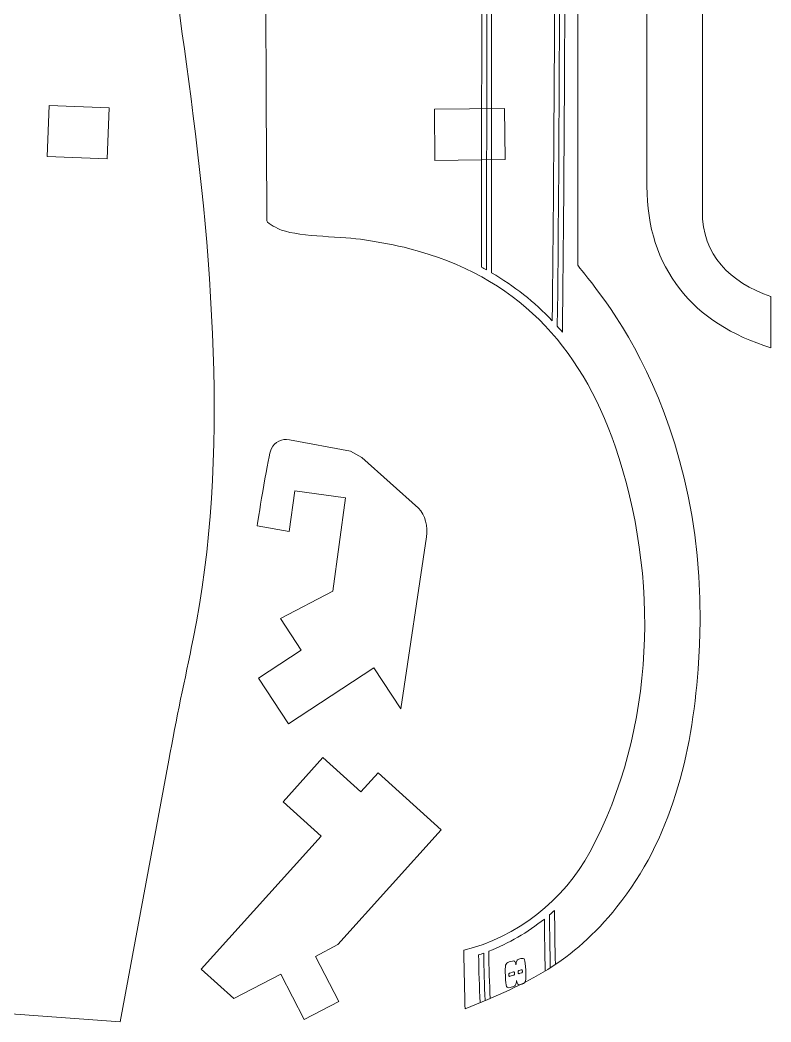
# Model space of a CAD drawing. Header units: centimetres. Extents: x -58.4 to 23.9, y -22.4 to 6.6.
# Drawn here: x -42.63 to -38.23, y -22.34 to -16.47 of the extents above; entities that cross this region are included whole.
import ezdxf

# ---------------------------------------------------------------- set-up
doc = ezdxf.new("R2010")
doc.units = ezdxf.units.CM
doc.header["$MEASUREMENT"] = 0
doc.layers.add('Camada 1', color=7, linetype='Continuous')

msp = doc.modelspace()

# ---------------------------------------------------------------- linework, layer by layer
at = {"layer": 'Camada 1', "lineweight": 9}
for points, knots in [([(-43.53897, -4.63715), (-43.53897, -4.63715), (-43.56812, -6.24342), (-43.56812, -6.24342), (-43.56812, -6.24342), (-43.56812, -6.24342), (-43.56814, -6.24447), (-43.56814, -6.24447), (-43.56814, -6.24447), (-43.56814, -6.24447), (-43.5693, -6.27442), (-43.5693, -6.27442), (-43.5693, -6.27442), (-43.5693, -6.27442), (-43.70405, -13.83879), (-43.70405, -13.83879), (-43.70405, -13.83879), (-43.70405, -13.83879), (-43.70459, -13.86877), (-43.70459, -13.86877), (-43.70459, -13.86877), (-43.70459, -13.86877), (-43.7046, -13.86921), (-43.7046, -13.86921), (-43.7046, -13.86921), (-43.7046, -13.86921), (-43.7046, -13.86936), (-43.7046, -13.86936), (-43.7046, -13.86936), (-43.7046, -13.86936), (-43.72773, -15.15925), (-43.72773, -15.15925), (-43.72773, -15.15925), (-43.68502, -15.29482), (-42.87052, -16.03295), (-43.00653, -17.49127), (-43.00653, -17.49127), (-43.11776, -18.68398), (-43.69912, -19.09691), (-43.71087, -19.17047), (-43.71087, -19.17047), (-43.71087, -19.17047), (-43.67546, -22.2197), (-43.67546, -22.2197), (-43.67546, -22.2197), (-43.67568, -22.21967), (-43.6759, -22.21963), (-43.67613, -22.21959), (-43.67613, -22.21959), (-43.67591, -22.21991), (-43.67568, -22.22023), (-43.67546, -22.22054), (-43.67546, -22.22054), (-43.67546, -22.22054), (-42.04548, -22.33978), (-42.04548, -22.33978), (-42.04548, -22.33978), (-42.04548, -22.33978), (-41.76058, -20.80547), (-41.76058, -20.80547), (-41.76058, -20.80547), (-41.71742, -20.56182), (-41.66716, -20.33497), (-41.61796, -20.09499), (-41.61796, -20.09499), (-41.40038, -19.03346), (-41.50949, -17.79964), (-41.65792, -16.72703), (-41.65792, -16.72703), (-41.78799, -15.78713), (-41.88333, -14.66664), (-41.89757, -13.70401), (-41.89757, -13.70401), (-41.89789, -13.683), (-41.89816, -13.66207), (-41.89839, -13.64121), (-41.89839, -13.64121), (-41.89062, -11.57417), (-41.86469, -9.52172), (-41.81006, -7.45527), (-41.81006, -7.45527), (-41.81006, -7.45527), (-41.78776, -6.68377), (-41.78776, -6.68377), (-41.78776, -6.68377), (-41.78776, -6.68377), (-41.6309, -6.57294), (-41.6309, -6.57294), (-41.6309, -6.57294), (-41.6309, -6.57294), (-41.7319, -5.10694), (-41.7319, -5.10694), (-41.7319, -5.10694), (-41.7319, -5.10694), (-42.01962, 0.11234), (-42.01962, 0.11234), (-42.01962, 0.11234), (-42.01962, 0.11234), (-42.78642, -2.58516), (-42.78642, -2.58516), (-42.78642, -2.58516), (-42.80997, -3.92451), (-43.52358, -4.59409), (-43.53897, -4.63715)], [0, 0, 0, 0, 0.037037, 0.037037, 0.037037, 0.037037, 0.0740741, 0.0740741, 0.0740741, 0.0740741, 0.1111111, 0.1111111, 0.1111111, 0.1111111, 0.1481481, 0.1481481, 0.1481481, 0.1481481, 0.1851852, 0.1851852, 0.1851852, 0.1851852, 0.2222222, 0.2222222, 0.2222222, 0.2222222, 0.2592593, 0.2592593, 0.2592593, 0.2592593, 0.2962963, 0.2962963, 0.2962963, 0.2962963, 0.3333333, 0.3333333, 0.3333333, 0.3333333, 0.3703704, 0.3703704, 0.3703704, 0.3703704, 0.4074074, 0.4074074, 0.4074074, 0.4074074, 0.4444444, 0.4444444, 0.4444444, 0.4444444, 0.4814815, 0.4814815, 0.4814815, 0.4814815, 0.5185185, 0.5185185, 0.5185185, 0.5185185, 0.5555556, 0.5555556, 0.5555556, 0.5555556, 0.5925926, 0.5925926, 0.5925926, 0.5925926, 0.6296296, 0.6296296, 0.6296296, 0.6296296, 0.6666667, 0.6666667, 0.6666667, 0.6666667, 0.7037037, 0.7037037, 0.7037037, 0.7037037, 0.7407407, 0.7407407, 0.7407407, 0.7407407, 0.7777778, 0.7777778, 0.7777778, 0.7777778, 0.8148148, 0.8148148, 0.8148148, 0.8148148, 0.8518519, 0.8518519, 0.8518519, 0.8518519, 0.8888889, 0.8888889, 0.8888889, 0.8888889, 0.9259259, 0.9259259, 0.9259259, 0.9259259, 1, 1, 1, 1]), ([(-40.69216, -3.53244), (-40.59931, -2.68342), (-40.48301, -1.85557), (-40.33385, -1.01457), (-40.33385, -1.01457), (-40.19457, -0.8092), (-40.06625, -0.63507), (-39.87566, -0.47402), (-39.87566, -0.47402), (-39.87544, -0.47393), (-39.72698, -0.47657), (-39.69239, -0.46332), (-39.69239, -0.46332), (-39.48342, -0.38321), (-39.41891, -0.3588), (-39.19145, -0.32321), (-39.19145, -0.32321), (-39.22099, -1.33926), (-39.25054, -2.35531), (-39.28008, -3.37136), (-39.28008, -3.37136), (-39.26961, -3.44512), (-38.69555, -3.86813), (-38.60515, -5.0626), (-38.60515, -5.0626), (-38.49461, -6.52308), (-39.32187, -7.24687), (-39.36694, -7.38168), (-39.36694, -7.38168), (-39.36673, -7.81171), (-39.36653, -8.24174), (-39.36633, -8.67178), (-39.36633, -8.67178), (-39.36632, -8.68197), (-39.36632, -8.69216), (-39.36631, -8.70235), (-39.36631, -8.70235), (-39.36541, -11.2242), (-39.36451, -13.74606), (-39.3636, -16.26792), (-39.3636, -16.26792), (-39.36339, -16.2779), (-39.36318, -16.2879), (-39.36296, -16.29789), (-39.36296, -16.29789), (-39.36259, -16.83374), (-39.36222, -17.36961), (-39.36185, -17.90547), (-39.36185, -17.90547), (-39.34614, -17.95194), (-38.5401, -18.73288), (-38.65676, -20.27178), (-38.65676, -20.27178), (-38.69467, -20.77186), (-38.8126, -21.26676), (-39.13317, -21.66547), (-39.13317, -21.66547), (-39.39774, -21.99452), (-39.65416, -22.11416), (-40.02404, -22.26202), (-40.02404, -22.26202), (-40.02668, -22.14768), (-40.02932, -22.03333), (-40.03195, -21.91899), (-40.03195, -21.91899), (-39.72121, -21.84661), (-39.44272, -21.62366), (-39.29216, -21.34401), (-39.29216, -21.34401), (-38.90532, -20.62549), (-38.88161, -19.72801), (-39.14421, -18.9662), (-39.14421, -18.9662), (-39.35065, -18.36731), (-39.72577, -17.97145), (-40.34765, -17.80876), (-40.34765, -17.80876), (-40.43471, -17.78599), (-40.52373, -17.77105), (-40.61253, -17.75642), (-40.61253, -17.75642), (-40.73445, -17.73632), (-40.98398, -17.74114), (-41.10012, -17.69918), (-41.10012, -17.69918), (-41.12216, -17.69121), (-41.17898, -17.66294), (-41.18638, -17.6453), (-41.18638, -17.6453), (-41.20364, -14.33236), (-41.21219, -11.02091), (-41.16743, -7.70812), (-41.16743, -7.70812), (-41.14962, -7.54307), (-40.98986, -7.56361), (-40.88679, -7.55534), (-40.88679, -7.55534), (-40.24559, -7.50389), (-39.65446, -7.3322), (-39.28542, -6.74809), (-39.28542, -6.74809), (-39.05182, -6.37837), (-38.96056, -5.88909), (-38.93578, -5.45816), (-38.93578, -5.45816), (-38.90114, -4.85579), (-39.0183, -4.28905), (-39.38339, -3.79901), (-39.38339, -3.79901), (-39.65955, -3.42834), (-40.08172, -3.37985), (-40.50603, -3.47979), (-40.50603, -3.47979), (-40.56878, -3.49456), (-40.63012, -3.5149), (-40.69216, -3.53244)], [0, 0, 0, 0, 0.0333333, 0.0333333, 0.0333333, 0.0333333, 0.0666667, 0.0666667, 0.0666667, 0.0666667, 0.1, 0.1, 0.1, 0.1, 0.1333333, 0.1333333, 0.1333333, 0.1333333, 0.1666667, 0.1666667, 0.1666667, 0.1666667, 0.2, 0.2, 0.2, 0.2, 0.2333333, 0.2333333, 0.2333333, 0.2333333, 0.2666667, 0.2666667, 0.2666667, 0.2666667, 0.3, 0.3, 0.3, 0.3, 0.3333333, 0.3333333, 0.3333333, 0.3333333, 0.3666667, 0.3666667, 0.3666667, 0.3666667, 0.4, 0.4, 0.4, 0.4, 0.4333333, 0.4333333, 0.4333333, 0.4333333, 0.4666667, 0.4666667, 0.4666667, 0.4666667, 0.5, 0.5, 0.5, 0.5, 0.5333333, 0.5333333, 0.5333333, 0.5333333, 0.5666667, 0.5666667, 0.5666667, 0.5666667, 0.6, 0.6, 0.6, 0.6, 0.6333333, 0.6333333, 0.6333333, 0.6333333, 0.6666667, 0.6666667, 0.6666667, 0.6666667, 0.7, 0.7, 0.7, 0.7, 0.7333333, 0.7333333, 0.7333333, 0.7333333, 0.7666667, 0.7666667, 0.7666667, 0.7666667, 0.8, 0.8, 0.8, 0.8, 0.8333333, 0.8333333, 0.8333333, 0.8333333, 0.8666667, 0.8666667, 0.8666667, 0.8666667, 0.9, 0.9, 0.9, 0.9, 0.9333333, 0.9333333, 0.9333333, 0.9333333, 1, 1, 1, 1]), ([(-38.63236, -17.5893), (-38.63236, -17.84664), (-38.47275, -18.00448), (-38.22988, -18.08955), (-38.22988, -18.08955), (-38.22988, -18.08955), (-38.22988, -18.38952), (-38.22988, -18.38952), (-38.22988, -18.38952), (-38.6895, -18.24974), (-38.95728, -17.91983), (-38.95733, -17.44315), (-38.95733, -17.44315), (-38.95733, -17.44315), (-38.95751, -15.81644), (-38.95751, -15.81644), (-38.95751, -15.81644), (-38.95751, -15.81644), (-38.88757, -15.81644), (-38.88757, -15.81644), (-38.88757, -15.81644), (-38.88757, -15.81644), (-38.88757, -15.51649), (-38.88757, -15.51649), (-38.88757, -15.51649), (-38.88757, -15.51649), (-38.95756, -15.51649), (-38.95756, -15.51649), (-38.95756, -15.51649), (-38.95756, -15.51649), (-38.95756, -11.27873), (-38.95756, -11.27873), (-38.95756, -11.27873), (-38.95756, -11.27873), (-38.88757, -11.27873), (-38.88757, -11.27873), (-38.88757, -11.27873), (-38.88757, -11.27873), (-38.88757, -10.97878), (-38.88757, -10.97878), (-38.88757, -10.97878), (-38.88757, -10.97878), (-38.95751, -10.97878), (-38.95751, -10.97878), (-38.95751, -10.97878), (-38.95751, -10.97878), (-38.95733, -9.35207), (-38.95733, -9.35207), (-38.95733, -9.35207), (-38.95728, -8.87539), (-38.6895, -8.54548), (-38.22988, -8.4057), (-38.22988, -8.4057), (-38.22988, -8.4057), (-38.22988, -8.70567), (-38.22988, -8.70567), (-38.22988, -8.70567), (-38.47275, -8.79074), (-38.63236, -8.94858), (-38.63236, -9.20592), (-38.63236, -9.20592), (-38.63236, -9.20592), (-38.63236, -17.5893), (-38.63236, -17.5893)], [0, 0, 0, 0, 0.0588235, 0.0588235, 0.0588235, 0.0588235, 0.1176471, 0.1176471, 0.1176471, 0.1176471, 0.1764706, 0.1764706, 0.1764706, 0.1764706, 0.2352941, 0.2352941, 0.2352941, 0.2352941, 0.2941176, 0.2941176, 0.2941176, 0.2941176, 0.3529412, 0.3529412, 0.3529412, 0.3529412, 0.4117647, 0.4117647, 0.4117647, 0.4117647, 0.4705882, 0.4705882, 0.4705882, 0.4705882, 0.5294118, 0.5294118, 0.5294118, 0.5294118, 0.5882353, 0.5882353, 0.5882353, 0.5882353, 0.6470588, 0.6470588, 0.6470588, 0.6470588, 0.7058824, 0.7058824, 0.7058824, 0.7058824, 0.7647059, 0.7647059, 0.7647059, 0.7647059, 0.8235294, 0.8235294, 0.8235294, 0.8235294, 0.8823529, 0.8823529, 0.8823529, 0.8823529, 1, 1, 1, 1]), ([(-42.4621, -16.9696), (-42.4621, -16.9696), (-42.11158, -16.98316), (-42.11158, -16.98316), (-42.11158, -16.98316), (-42.11158, -16.98316), (-42.12314, -17.28168), (-42.12314, -17.28168), (-42.12314, -17.28168), (-42.12314, -17.28168), (-42.47366, -17.26811), (-42.47366, -17.26811), (-42.47366, -17.26811), (-42.47366, -17.26811), (-42.4621, -16.9696), (-42.4621, -16.9696)], [0, 0, 0, 0, 0.2, 0.2, 0.2, 0.2, 0.4, 0.4, 0.4, 0.4, 0.6, 0.6, 0.6, 0.6, 1, 1, 1, 1]), ([(-39.78821, -17.28625), (-39.78821, -17.28625), (-39.7919, -16.98635), (-39.7919, -16.98635), (-39.7919, -16.98635), (-39.7919, -16.98635), (-40.20387, -16.99143), (-40.20387, -16.99143), (-40.20387, -16.99143), (-40.20387, -16.99143), (-40.20016, -17.29134), (-40.20016, -17.29134), (-40.20016, -17.29134), (-40.20016, -17.29134), (-39.78821, -17.28625), (-39.78821, -17.28625)], [0, 0, 0, 0, 0.2, 0.2, 0.2, 0.2, 0.4, 0.4, 0.4, 0.4, 0.6, 0.6, 0.6, 0.6, 1, 1, 1, 1]), ([(-41.02285, -19.22823), (-41.02285, -19.22823), (-41.05508, -19.46654), (-41.05508, -19.46654), (-41.05508, -19.46654), (-41.05508, -19.46654), (-41.24352, -19.43335), (-41.24352, -19.43335), (-41.24352, -19.43335), (-41.23214, -19.36786), (-41.17731, -19.01292), (-41.15967, -18.97953), (-41.15967, -18.97953), (-41.1393, -18.94097), (-41.09734, -18.91986), (-41.05419, -18.92795), (-41.05419, -18.92795), (-41.05419, -18.92795), (-40.69602, -18.99506), (-40.69602, -18.99506), (-40.69602, -18.99506), (-40.69602, -18.99506), (-40.62961, -19.03311), (-40.62961, -19.03311), (-40.62961, -19.03311), (-40.62961, -19.03311), (-40.29752, -19.32944), (-40.29752, -19.32944), (-40.29752, -19.32944), (-40.25602, -19.36648), (-40.24211, -19.44103), (-40.25044, -19.49668), (-40.25044, -19.49668), (-40.25044, -19.49668), (-40.40131, -20.50424), (-40.40131, -20.50424), (-40.40131, -20.50424), (-40.40131, -20.50424), (-40.55786, -20.26503), (-40.55786, -20.26503), (-40.55786, -20.26503), (-40.55786, -20.26503), (-41.05968, -20.5934), (-41.05968, -20.5934), (-41.05968, -20.5934), (-41.05968, -20.5934), (-41.23526, -20.32516), (-41.23526, -20.32516), (-41.23526, -20.32516), (-41.23526, -20.32516), (-40.98432, -20.16093), (-40.98432, -20.16093), (-40.98432, -20.16093), (-40.98432, -20.16093), (-41.10515, -19.97639), (-41.10515, -19.97639), (-41.10515, -19.97639), (-41.10515, -19.97639), (-40.79975, -19.81535), (-40.79975, -19.81535), (-40.79975, -19.81535), (-40.79975, -19.81535), (-40.72577, -19.26839), (-40.72577, -19.26839), (-40.72577, -19.26839), (-40.72577, -19.26839), (-41.02285, -19.22823), (-41.02285, -19.22823)], [0, 0, 0, 0, 0.0555556, 0.0555556, 0.0555556, 0.0555556, 0.1111111, 0.1111111, 0.1111111, 0.1111111, 0.1666667, 0.1666667, 0.1666667, 0.1666667, 0.2222222, 0.2222222, 0.2222222, 0.2222222, 0.2777778, 0.2777778, 0.2777778, 0.2777778, 0.3333333, 0.3333333, 0.3333333, 0.3333333, 0.3888889, 0.3888889, 0.3888889, 0.3888889, 0.4444444, 0.4444444, 0.4444444, 0.4444444, 0.5, 0.5, 0.5, 0.5, 0.5555556, 0.5555556, 0.5555556, 0.5555556, 0.6111111, 0.6111111, 0.6111111, 0.6111111, 0.6666667, 0.6666667, 0.6666667, 0.6666667, 0.7222222, 0.7222222, 0.7222222, 0.7222222, 0.7777778, 0.7777778, 0.7777778, 0.7777778, 0.8333333, 0.8333333, 0.8333333, 0.8333333, 0.8888889, 0.8888889, 0.8888889, 0.8888889, 1, 1, 1, 1]), ([(-41.37917, -22.20282), (-41.37917, -22.20282), (-41.57043, -22.03061), (-41.57043, -22.03061), (-41.57043, -22.03061), (-41.57043, -22.03061), (-40.86835, -21.25087), (-40.86835, -21.25087), (-40.86835, -21.25087), (-40.86835, -21.25087), (-41.09128, -21.05015), (-41.09128, -21.05015), (-41.09128, -21.05015), (-41.09128, -21.05015), (-40.85697, -20.78992), (-40.85697, -20.78992), (-40.85697, -20.78992), (-40.85697, -20.78992), (-40.63405, -20.99064), (-40.63405, -20.99064), (-40.63405, -20.99064), (-40.63405, -20.99064), (-40.53383, -20.87934), (-40.53383, -20.87934), (-40.53383, -20.87934), (-40.53383, -20.87934), (-40.16321, -21.21342), (-40.16321, -21.21342), (-40.16321, -21.21342), (-40.16321, -21.21342), (-40.76954, -21.88682), (-40.76954, -21.88682), (-40.76954, -21.88682), (-40.76954, -21.88682), (-40.90174, -21.95535), (-40.90174, -21.95535), (-40.90174, -21.95535), (-40.90174, -21.95535), (-40.7642, -22.22066), (-40.7642, -22.22066), (-40.7642, -22.22066), (-40.7642, -22.22066), (-40.96742, -22.32598), (-40.96742, -22.32598), (-40.96742, -22.32598), (-40.96742, -22.32598), (-41.10494, -22.06067), (-41.10494, -22.06067), (-41.10494, -22.06067), (-41.10494, -22.06067), (-41.37917, -22.20282), (-41.37917, -22.20282)], [0, 0, 0, 0, 0.0714286, 0.0714286, 0.0714286, 0.0714286, 0.1428571, 0.1428571, 0.1428571, 0.1428571, 0.2142857, 0.2142857, 0.2142857, 0.2142857, 0.2857143, 0.2857143, 0.2857143, 0.2857143, 0.3571429, 0.3571429, 0.3571429, 0.3571429, 0.4285714, 0.4285714, 0.4285714, 0.4285714, 0.5, 0.5, 0.5, 0.5, 0.5714286, 0.5714286, 0.5714286, 0.5714286, 0.6428571, 0.6428571, 0.6428571, 0.6428571, 0.7142857, 0.7142857, 0.7142857, 0.7142857, 0.7857143, 0.7857143, 0.7857143, 0.7857143, 0.8571429, 0.8571429, 0.8571429, 0.8571429, 1, 1, 1, 1])]:
    msp.add_open_spline(points, degree=3, knots=knots, dxfattribs=at)
at = {"layer": 'Camada 1', "color": 140, "lineweight": 9}
for points, knots in [([(-39.46033, -7.04985), (-39.45007, -7.03944), (-39.43995, -7.02883), (-39.42997, -7.01811), (-39.42997, -7.01811), (-39.44929, -8.68015), (-39.45483, -10.34238), (-39.44756, -12.0045), (-39.44756, -12.0045), (-39.43839, -14.09604), (-39.4274, -16.20283), (-39.45323, -18.29742), (-39.45323, -18.29742), (-39.46297, -18.28597), (-39.47284, -18.27467), (-39.48283, -18.26355), (-39.48283, -18.26355), (-39.45881, -16.1776), (-39.47337, -14.09071), (-39.47756, -12.00461), (-39.47756, -12.00461), (-39.48479, -10.35305), (-39.47932, -8.70133), (-39.46033, -7.04985)], [0, 0, 0, 0, 0.1428571, 0.1428571, 0.1428571, 0.1428571, 0.2857143, 0.2857143, 0.2857143, 0.2857143, 0.4285714, 0.4285714, 0.4285714, 0.4285714, 0.5714286, 0.5714286, 0.5714286, 0.5714286, 0.7142857, 0.7142857, 0.7142857, 0.7142857, 1, 1, 1, 1]), ([(-39.86793, -17.95005), (-39.73687, -18.02657), (-39.61803, -18.12005), (-39.51246, -18.23143), (-39.51246, -18.23143), (-39.48845, -16.1199), (-39.49851, -14.18481), (-39.50757, -12.00474), (-39.50757, -12.00474), (-39.51354, -10.36266), (-39.5078, -8.72047), (-39.48922, -7.07849), (-39.48922, -7.07849), (-39.59517, -7.18085), (-39.71562, -7.26871), (-39.85074, -7.34155), (-39.85074, -7.34155), (-39.85739, -7.79052), (-39.86254, -8.24037), (-39.86617, -8.69101), (-39.86617, -8.69101), (-39.87467, -9.76791), (-39.87473, -10.87916), (-39.86574, -11.96361), (-39.86574, -11.96361), (-39.87097, -13.95904), (-39.86792, -15.9546), (-39.86793, -17.95005)], [0, 0, 0, 0, 0.125, 0.125, 0.125, 0.125, 0.25, 0.25, 0.25, 0.25, 0.375, 0.375, 0.375, 0.375, 0.5, 0.5, 0.5, 0.5, 0.625, 0.625, 0.625, 0.625, 0.75, 0.75, 0.75, 0.75, 1, 1, 1, 1]), ([(-39.89576, -11.96377), (-39.90308, -10.43031), (-39.89738, -8.88755), (-39.87538, -7.35458), (-39.87538, -7.35458), (-39.88538, -7.35977), (-39.89547, -7.36488), (-39.90563, -7.36992), (-39.90563, -7.36992), (-39.92739, -8.90127), (-39.93307, -10.43236), (-39.92578, -11.96391), (-39.92578, -11.96391), (-39.91634, -13.94752), (-39.92648, -15.93271), (-39.92791, -17.91666), (-39.92791, -17.91666), (-39.91784, -17.92201), (-39.90785, -17.92745), (-39.89792, -17.93296), (-39.89792, -17.93296), (-39.89637, -15.94323), (-39.88627, -13.95348), (-39.89576, -11.96377)], [0, 0, 0, 0, 0.1428571, 0.1428571, 0.1428571, 0.1428571, 0.2857143, 0.2857143, 0.2857143, 0.2857143, 0.4285714, 0.4285714, 0.4285714, 0.4285714, 0.5714286, 0.5714286, 0.5714286, 0.5714286, 0.7142857, 0.7142857, 0.7142857, 0.7142857, 1, 1, 1, 1]), ([(-39.52387, -22.02206), (-39.52636, -21.91955), (-39.52815, -21.81643), (-39.52886, -21.71224), (-39.52886, -21.71224), (-39.51878, -21.7037), (-39.50883, -21.69496), (-39.49902, -21.68608), (-39.49902, -21.68608), (-39.49833, -21.79273), (-39.49658, -21.89802), (-39.4941, -22.00254)], [0, 0, 0, 0, 0.25, 0.25, 0.25, 0.25, 0.5, 0.5, 0.5, 0.5, 1, 1, 1, 1]), ([(-39.87669, -22.20163), (-39.88058, -22.1135), (-39.88355, -22.02247), (-39.8847, -21.92542), (-39.8847, -21.92542), (-39.76749, -21.87922), (-39.65715, -21.81533), (-39.55869, -21.7368), (-39.55869, -21.7368), (-39.55791, -21.83894), (-39.55608, -21.93996), (-39.55357, -22.04061)], [0, 0, 0, 0, 0.25, 0.25, 0.25, 0.25, 0.5, 0.5, 0.5, 0.5, 1, 1, 1, 1]), ([(-39.93581, -22.22631), (-39.94005, -22.13409), (-39.9433, -22.04124), (-39.94444, -21.94723), (-39.94444, -21.94723), (-39.93444, -21.94386), (-39.92448, -21.94036), (-39.91457, -21.93674), (-39.91457, -21.93674), (-39.91343, -22.03038), (-39.91028, -22.12259), (-39.90614, -22.21402)], [0, 0, 0, 0, 0.25, 0.25, 0.25, 0.25, 0.5, 0.5, 0.5, 0.5, 1, 1, 1, 1]), ([(-39.75946, -22.13784), (-39.7702, -22.1409), (-39.7772, -22.13866), (-39.78043, -22.13117), (-39.78043, -22.13117), (-39.78368, -22.1237), (-39.78602, -22.10337), (-39.78744, -22.07009), (-39.78744, -22.07009), (-39.78883, -22.03722), (-39.78829, -22.01611), (-39.78581, -22.00681), (-39.78581, -22.00681), (-39.78336, -21.99753), (-39.7767, -21.99133), (-39.76583, -21.98824), (-39.76583, -21.98824), (-39.76583, -21.98824), (-39.74653, -21.98273), (-39.74653, -21.98273), (-39.74653, -21.98273), (-39.74045, -21.981), (-39.73592, -21.98182), (-39.73286, -21.98526), (-39.73286, -21.98526), (-39.72984, -21.98861), (-39.72735, -21.99547), (-39.72532, -22.00575), (-39.72532, -22.00575), (-39.7249, -21.9954), (-39.72336, -21.98751), (-39.72071, -21.98222), (-39.72071, -21.98222), (-39.71804, -21.97693), (-39.71393, -21.97343), (-39.70833, -21.97184), (-39.70833, -21.97184), (-39.70833, -21.97184), (-39.6958, -21.96827), (-39.6958, -21.96827), (-39.6958, -21.96827), (-39.68507, -21.96519), (-39.67807, -21.96752), (-39.67482, -21.97523), (-39.67482, -21.97523), (-39.67155, -21.98296), (-39.6692, -22.00335), (-39.66782, -22.03639), (-39.66782, -22.03639), (-39.66645, -22.06878), (-39.66695, -22.08967), (-39.66931, -22.09906), (-39.66931, -22.09906), (-39.67167, -22.10844), (-39.67838, -22.11473), (-39.68946, -22.11787), (-39.68946, -22.11787), (-39.68946, -22.11787), (-39.70197, -22.12144), (-39.70197, -22.12144), (-39.70197, -22.12144), (-39.70749, -22.12302), (-39.71177, -22.12191), (-39.71479, -22.11824), (-39.71479, -22.11824), (-39.71783, -22.11456), (-39.72004, -22.10762), (-39.72144, -22.09752), (-39.72144, -22.09752), (-39.72254, -22.10887), (-39.72442, -22.117), (-39.72707, -22.12212), (-39.72707, -22.12212), (-39.72974, -22.12717), (-39.7341, -22.13059), (-39.74017, -22.13231), (-39.74017, -22.13231), (-39.74017, -22.13231), (-39.75946, -22.13784), (-39.75946, -22.13784)], [0, 0, 0, 0, 0.047619, 0.047619, 0.047619, 0.047619, 0.0952381, 0.0952381, 0.0952381, 0.0952381, 0.1428571, 0.1428571, 0.1428571, 0.1428571, 0.1904762, 0.1904762, 0.1904762, 0.1904762, 0.2380952, 0.2380952, 0.2380952, 0.2380952, 0.2857143, 0.2857143, 0.2857143, 0.2857143, 0.3333333, 0.3333333, 0.3333333, 0.3333333, 0.3809524, 0.3809524, 0.3809524, 0.3809524, 0.4285714, 0.4285714, 0.4285714, 0.4285714, 0.4761905, 0.4761905, 0.4761905, 0.4761905, 0.5238095, 0.5238095, 0.5238095, 0.5238095, 0.5714286, 0.5714286, 0.5714286, 0.5714286, 0.6190476, 0.6190476, 0.6190476, 0.6190476, 0.6666667, 0.6666667, 0.6666667, 0.6666667, 0.7142857, 0.7142857, 0.7142857, 0.7142857, 0.7619048, 0.7619048, 0.7619048, 0.7619048, 0.8095238, 0.8095238, 0.8095238, 0.8095238, 0.8571429, 0.8571429, 0.8571429, 0.8571429, 0.9047619, 0.9047619, 0.9047619, 0.9047619, 1, 1, 1, 1]), ([(-39.73991, -22.04695), (-39.73769, -22.04631), (-39.73613, -22.04656), (-39.73523, -22.04778), (-39.73523, -22.04778), (-39.73436, -22.04894), (-39.73384, -22.0513), (-39.73369, -22.05476), (-39.73369, -22.05476), (-39.73356, -22.05786), (-39.73377, -22.06031), (-39.73433, -22.06213), (-39.73433, -22.06213), (-39.73492, -22.0639), (-39.73579, -22.06497), (-39.73696, -22.0653), (-39.73696, -22.0653), (-39.73696, -22.0653), (-39.7391, -22.06593), (-39.7391, -22.06593), (-39.7391, -22.06593), (-39.7391, -22.06593), (-39.76141, -22.07227), (-39.76141, -22.07227), (-39.76141, -22.07227), (-39.76355, -22.0729), (-39.76508, -22.07262), (-39.76599, -22.07142), (-39.76599, -22.07142), (-39.76694, -22.07028), (-39.76748, -22.06794), (-39.76763, -22.06445), (-39.76763, -22.06445), (-39.76775, -22.06136), (-39.76754, -22.05892), (-39.76698, -22.0571), (-39.76698, -22.0571), (-39.76639, -22.05534), (-39.76553, -22.05425), (-39.76434, -22.05391), (-39.76434, -22.05391), (-39.76434, -22.05391), (-39.76221, -22.0533), (-39.76221, -22.0533), (-39.76221, -22.0533), (-39.76221, -22.0533), (-39.73991, -22.04695), (-39.73991, -22.04695)], [0, 0, 0, 0, 0.0769231, 0.0769231, 0.0769231, 0.0769231, 0.1538462, 0.1538462, 0.1538462, 0.1538462, 0.2307692, 0.2307692, 0.2307692, 0.2307692, 0.3076923, 0.3076923, 0.3076923, 0.3076923, 0.3846154, 0.3846154, 0.3846154, 0.3846154, 0.4615385, 0.4615385, 0.4615385, 0.4615385, 0.5384615, 0.5384615, 0.5384615, 0.5384615, 0.6153846, 0.6153846, 0.6153846, 0.6153846, 0.6923077, 0.6923077, 0.6923077, 0.6923077, 0.7692308, 0.7692308, 0.7692308, 0.7692308, 0.8461538, 0.8461538, 0.8461538, 0.8461538, 1, 1, 1, 1]), ([(-39.69388, -22.03382), (-39.6916, -22.03318), (-39.69001, -22.03343), (-39.68909, -22.03463), (-39.68909, -22.03463), (-39.6882, -22.03579), (-39.68766, -22.03812), (-39.68751, -22.04161), (-39.68751, -22.04161), (-39.68739, -22.04472), (-39.68759, -22.04714), (-39.68817, -22.04896), (-39.68817, -22.04896), (-39.68873, -22.05072), (-39.6896, -22.05183), (-39.69075, -22.05214), (-39.69075, -22.05214), (-39.69075, -22.05214), (-39.69309, -22.0528), (-39.69309, -22.0528), (-39.69309, -22.0528), (-39.69309, -22.0528), (-39.70625, -22.05657), (-39.70625, -22.05657), (-39.70625, -22.05657), (-39.70836, -22.05716), (-39.70991, -22.05688), (-39.71081, -22.0557), (-39.71081, -22.0557), (-39.71173, -22.05454), (-39.71226, -22.05219), (-39.7124, -22.04871), (-39.7124, -22.04871), (-39.71254, -22.04563), (-39.71235, -22.04318), (-39.71179, -22.04135), (-39.71179, -22.04135), (-39.71122, -22.0396), (-39.71038, -22.03853), (-39.70917, -22.03819), (-39.70917, -22.03819), (-39.70917, -22.03819), (-39.70707, -22.0376), (-39.70707, -22.0376), (-39.70707, -22.0376), (-39.70707, -22.0376), (-39.69388, -22.03382), (-39.69388, -22.03382)], [0, 0, 0, 0, 0.0769231, 0.0769231, 0.0769231, 0.0769231, 0.1538462, 0.1538462, 0.1538462, 0.1538462, 0.2307692, 0.2307692, 0.2307692, 0.2307692, 0.3076923, 0.3076923, 0.3076923, 0.3076923, 0.3846154, 0.3846154, 0.3846154, 0.3846154, 0.4615385, 0.4615385, 0.4615385, 0.4615385, 0.5384615, 0.5384615, 0.5384615, 0.5384615, 0.6153846, 0.6153846, 0.6153846, 0.6153846, 0.6923077, 0.6923077, 0.6923077, 0.6923077, 0.7692308, 0.7692308, 0.7692308, 0.7692308, 0.8461538, 0.8461538, 0.8461538, 0.8461538, 1, 1, 1, 1])]:
    msp.add_open_spline(points, degree=3, knots=knots, dxfattribs=at)

doc.saveas('drawing.dxf')
